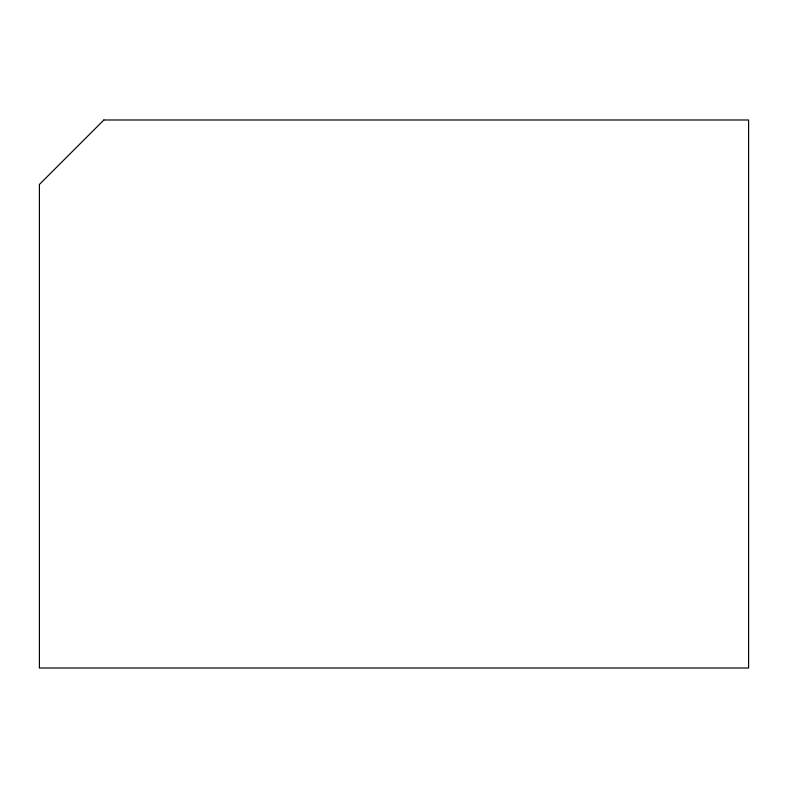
<?xml version="1.0" encoding="UTF-8"?>
<svg xmlns="http://www.w3.org/2000/svg" width="788" height="788" viewBox="0 0 788 788"><rect width="100%" height="100%" fill="white"/><g stroke="black" fill="none" stroke-linecap="round" stroke-linejoin="round"><path stroke-width="1.18" d="M103.868 119.993L39.4 184.461L39.4 668.007L748.6 668.007L748.6 119.993L103.868 119.993"/></g></svg>
